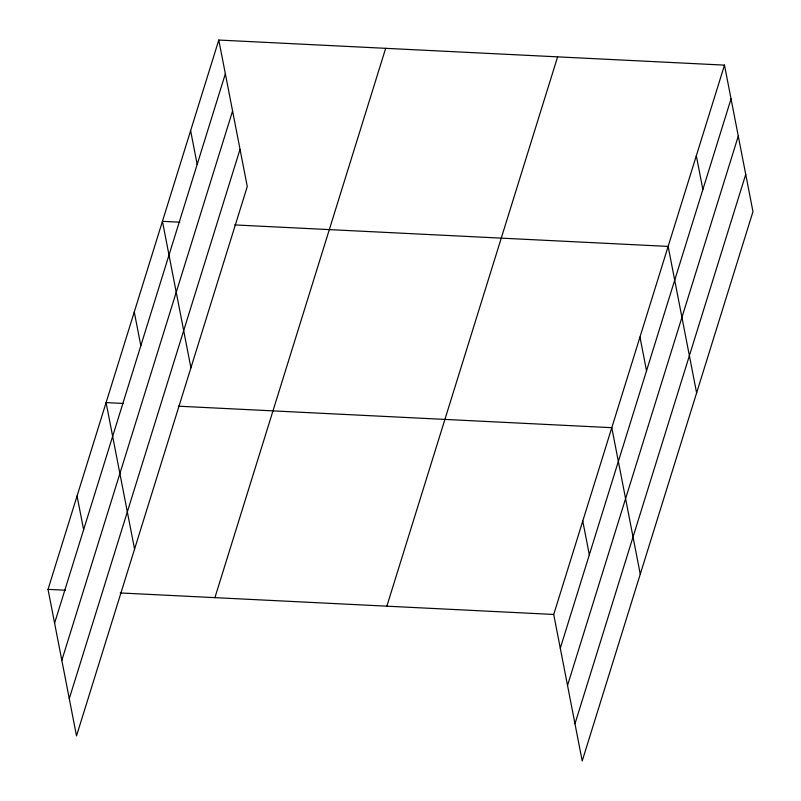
<?xml version="1.0" encoding="UTF-8"?>
<svg xmlns="http://www.w3.org/2000/svg" width="801" height="801" viewBox="0 0 801 801"><rect width="100%" height="100%" fill="white"/><g stroke="black" fill="none" stroke-linecap="round" stroke-linejoin="round"><path stroke-width="1.2" d="M218.793 40.05L247.269 186.543L76.506 735.869L48.03 589.366L218.793 40.05L724.494 65.131L752.97 211.634L582.207 760.95L553.731 614.457L724.494 65.131M54.588 623.118L225.351 73.792M61.827 660.324L232.58 110.999M69.276 698.652L240.03 149.336M214.918 597.646L385.671 48.33M386.853 606.177L557.606 56.861M560.299 648.199L731.053 98.883M567.529 685.406L738.282 136.09M574.978 723.744L745.731 174.428M179.875 222.187L162.443 221.326L190.918 367.819M234.673 224.911L668.144 246.408L696.62 392.911M123.524 403.464L106.092 402.603L134.568 549.096M178.323 406.187L611.794 427.684L640.269 574.177M48.03 589.366L65.472 590.237M120.27 592.95L553.731 614.457M696.319 155.774L702.877 189.517M639.969 337.051L646.527 370.793M582.768 521.071L589.326 554.813M190.618 130.683L197.176 164.435M134.268 311.959L140.826 345.712M77.066 495.989L83.624 529.731"/></g></svg>
